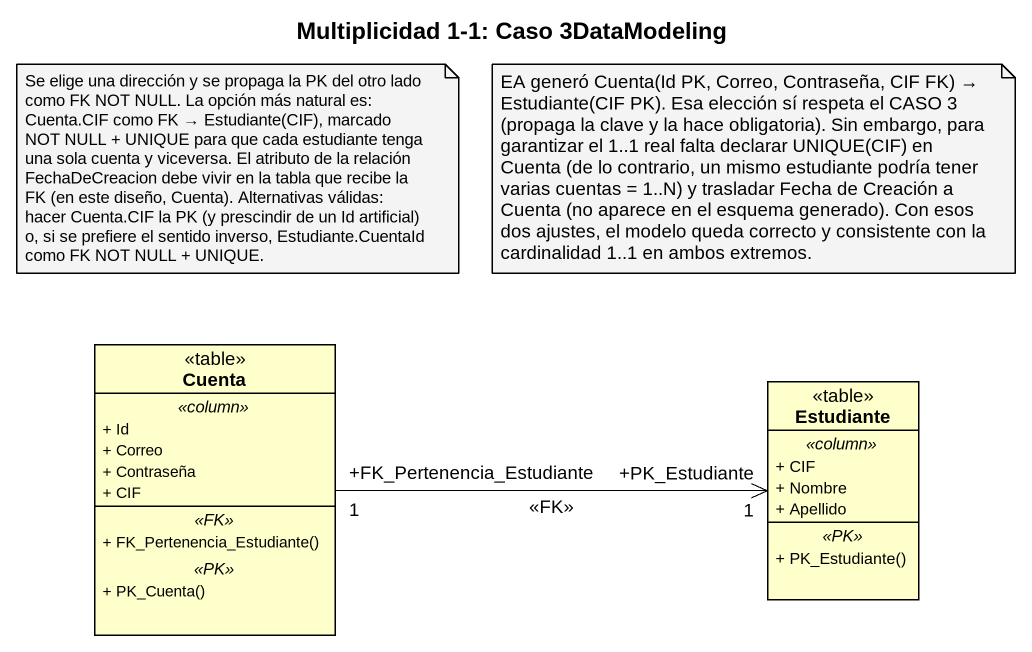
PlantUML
@startuml
title Multiplicidad 1-1: Caso 3DataModeling
hide circle
hide empty members
skinparam classAttributeIconSize 0
class Cuenta <<table>> {
  .. <<column>> ..
  + Id
  + Correo
  + Contraseña
  + CIF
  .. <<FK>> ..
  + FK_Pertenencia_Estudiante()
  .. <<PK>> ..
  + PK_Cuenta()
}
class Estudiante <<table>> {
  .. <<column>> ..
  + CIF
  + Nombre
  + Apellido
  .. <<PK>> ..
  + PK_Estudiante()
}
Cuenta "+FK_Pertenencia_Estudiante\n1" -right-> "+PK_Estudiante\n1" Estudiante : <<FK>>
note as N1
  Se elige una dirección y se propaga la PK del otro lado como FK NOT NULL. La opción más natural es: Cuenta.CIF como FK → Estudiante(CIF), marcado NOT NULL + UNIQUE para que cada estudiante tenga una sola cuenta y viceversa. El atributo de la relación FechaDeCreacion debe vivir en la tabla que recibe la FK (en este diseño, Cuenta). Alternativas válidas: hacer Cuenta.CIF la PK (y prescindir de un Id artificial) o, si se prefiere el sentido inverso, Estudiante.CuentaId como FK NOT NULL + UNIQUE.
end note
note as N2
  EA generó Cuenta(Id PK, Correo, Contraseña, CIF FK) → Estudiante(CIF PK). Esa elección sí respeta el CASO 3 (propaga la clave y la hace obligatoria). Sin embargo, para garantizar el 1..1 real falta declarar UNIQUE(CIF) en Cuenta (de lo contrario, un mismo estudiante podría tener varias cuentas = 1..N) y trasladar Fecha de Creación a Cuenta (no aparece en el esquema generado). Con esos dos ajustes, el modelo queda correcto y consistente con la cardinalidad 1..1 en ambos extremos.
end note
@enduml
